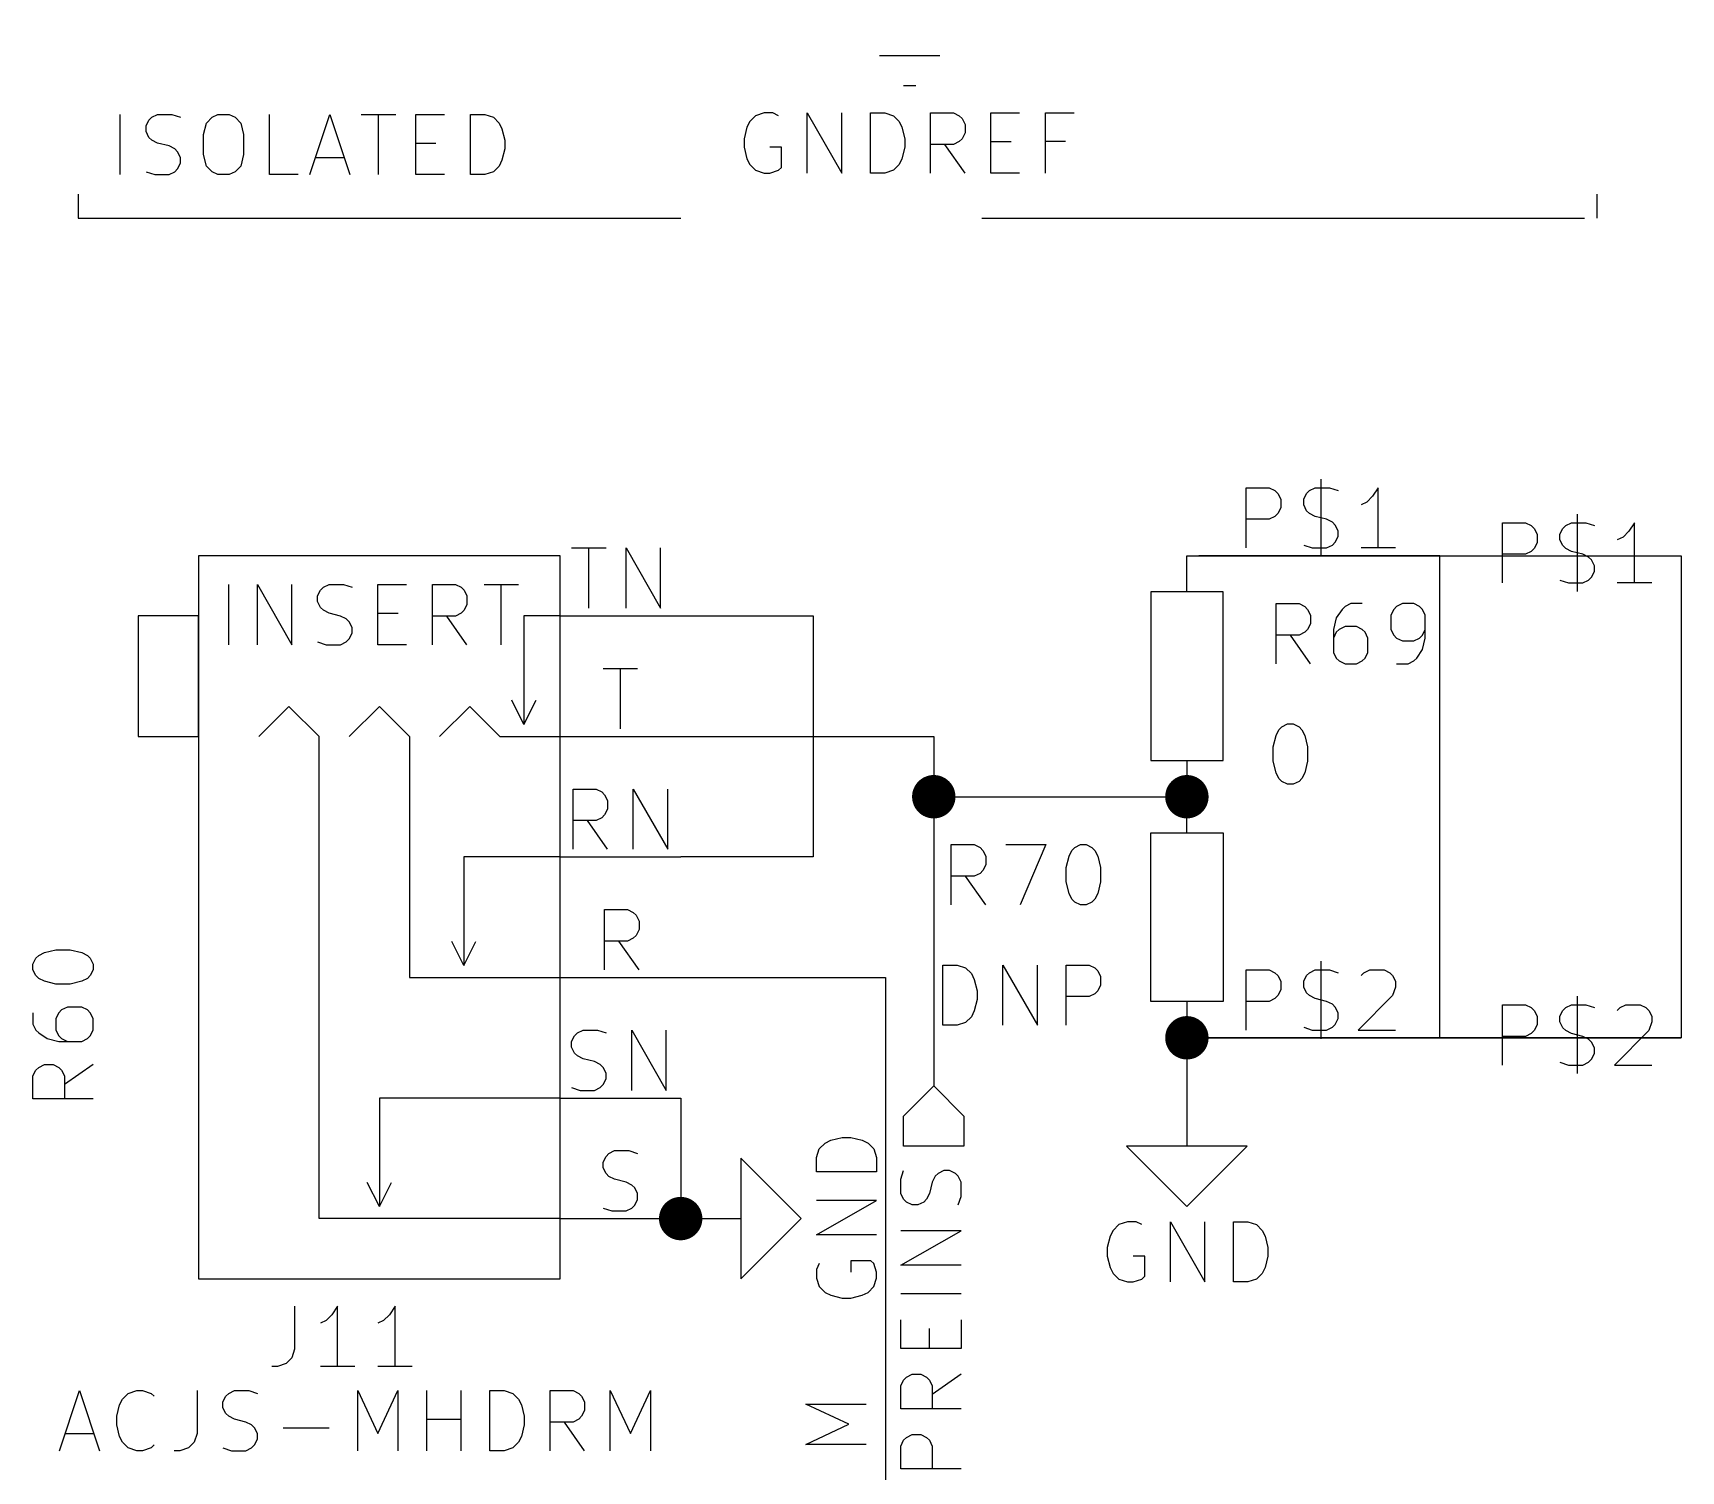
# Model space of a CAD drawing. Extents: x 0.4 to 16.1, y -11.3 to -0.4.
# Drawn here: x 13.073 to 14.44, y -9.169 to -7.976 of the extents above; entities that cross this region are included whole.
import ezdxf

# ---------------------------------------------------------------- set-up
doc = ezdxf.new("R2010")
doc.units = 0
doc.header["$MEASUREMENT"] = 0
doc.linetypes.add('DASHED', pattern=[0.75, 0.5, -0.25])
for name, color, linetype in [('BLACK', 7, 'CONTINUOUS'), ('BLUE3', 171, 'CONTINUOUS'), ('BROWN2', 54, 'CONTINUOUS'), ('CYAN2', 4, 'CONTINUOUS'), ('GREEN2', 3, 'CONTINUOUS'), ('LYELLOW', 51, 'CONTINUOUS'), ('RED2', 1, 'CONTINUOUS')]:
    doc.layers.add(name, color=color, linetype=linetype)

msp = doc.modelspace()

# ---------------------------------------------------------------- linework, layer by layer
at = {"layer": 'BLACK', "linetype": 'CONTINUOUS'}
for p, q in [((13.7496, -9.13068), (13.7139, -9.11402)), ((13.7139, -9.11402), (13.7639, -9.11402)), ((13.7139, -9.14735), (13.7496, -9.13068)), ((13.7639, -9.14735), (13.7139, -9.14735))]:
    msp.add_line(p, q, dxfattribs=at)
at = {"layer": 'BLUE3', "linetype": 'DASHED'}
for p, q in [((13.11, -7.36), (13.11, -8.13)), ((14.37, -7.36), (14.37, -8.13)), ((13.11, -8.13), (14.37, -8.13))]:
    msp.add_line(p, q, dxfattribs=at)
at = {"layer": 'BLUE3', "linetype": 'CONTINUOUS'}
for p, q in [((13.145, -8.09387), (13.145, -8.04387)), ((13.1665, -8.05339), (13.1688, -8.04863)), ((13.1665, -8.05815), (13.1665, -8.05339)), ((13.1688, -8.04863), (13.1712, -8.04625)), ((13.1712, -8.04625), (13.176, -8.04387)), ((13.176, -8.04387), (13.1879, -8.04387)), ((13.1879, -8.04387), (13.195, -8.04625)), ((13.2141, -8.06053), (13.2165, -8.05101)), ((13.2165, -8.05101), (13.2212, -8.04625)), ((13.2212, -8.04625), (13.226, -8.04387)), ((13.226, -8.04387), (13.2355, -8.04387)), ((13.2355, -8.04387), (13.2403, -8.04625)), ((13.2403, -8.04625), (13.245, -8.05101)), ((13.245, -8.05101), (13.2474, -8.06053)), ((13.2688, -8.09387), (13.2688, -8.04387)), ((13.3022, -8.09387), (13.3188, -8.04387)), ((13.3188, -8.04387), (13.3355, -8.09387)), ((13.345, -8.04387), (13.3736, -8.04387)), ((13.3593, -8.09387), (13.3593, -8.04387)), ((13.3903, -8.09387), (13.3903, -8.04387)), ((13.3903, -8.04387), (13.4141, -8.04387)), ((13.4355, -8.09387), (13.4355, -8.04387)), ((13.4355, -8.04387), (13.4474, -8.04387)), ((13.4474, -8.04387), (13.4546, -8.04625)), ((13.4546, -8.04625), (13.4593, -8.05101)), ((13.4593, -8.05101), (13.4617, -8.05577)), ((13.1688, -8.06291), (13.1665, -8.05815)), ((13.1712, -8.0653), (13.1688, -8.06291)), ((13.176, -8.06767), (13.1712, -8.0653)), ((13.2141, -8.0772), (13.2141, -8.06053)), ((13.2474, -8.06053), (13.2474, -8.0772)), ((13.4617, -8.05577), (13.4641, -8.0653)), ((13.4641, -8.0653), (13.4641, -8.07244)), ((13.1855, -8.07006), (13.176, -8.06767)), ((13.1903, -8.07244), (13.1855, -8.07006)), ((13.1926, -8.07482), (13.1903, -8.07244)), ((13.195, -8.07958), (13.1926, -8.07482)), ((13.195, -8.08434), (13.195, -8.07958)), ((13.2165, -8.08672), (13.2141, -8.0772)), ((13.2474, -8.0772), (13.245, -8.08672)), ((13.3069, -8.07958), (13.3307, -8.07958)), ((13.3903, -8.06767), (13.4069, -8.06767)), ((13.4641, -8.07244), (13.4617, -8.08196)), ((13.1665, -8.09148), (13.1736, -8.09387)), ((13.1736, -8.09387), (13.1855, -8.09387)), ((13.1855, -8.09387), (13.1903, -8.09148)), ((13.1903, -8.09148), (13.1926, -8.0891)), ((13.1926, -8.0891), (13.195, -8.08434)), ((13.2212, -8.09148), (13.2165, -8.08672)), ((13.226, -8.09387), (13.2212, -8.09148)), ((13.2355, -8.09387), (13.226, -8.09387)), ((13.2403, -8.09148), (13.2355, -8.09387)), ((13.245, -8.08672), (13.2403, -8.09148)), ((13.2926, -8.09387), (13.2688, -8.09387)), ((13.4141, -8.09387), (13.3903, -8.09387)), ((13.4474, -8.09387), (13.4355, -8.09387)), ((13.4546, -8.09148), (13.4474, -8.09387)), ((13.4593, -8.08672), (13.4546, -8.09148)), ((13.4617, -8.08196), (13.4593, -8.08672)), ((13.235, -8.48387), (13.235, -8.43387)), ((13.2588, -8.48387), (13.2588, -8.43387)), ((13.2588, -8.43387), (13.2874, -8.48387)), ((13.2874, -8.48387), (13.2874, -8.43387)), ((13.3112, -8.43863), (13.3136, -8.43625)), ((13.3136, -8.43625), (13.3184, -8.43387)), ((13.3184, -8.43387), (13.3303, -8.43387)), ((13.3303, -8.43387), (13.3374, -8.43625)), ((13.3588, -8.48387), (13.3588, -8.43387)), ((13.3588, -8.43387), (13.3826, -8.43387)), ((13.4041, -8.48387), (13.4041, -8.43387)), ((13.4041, -8.43387), (13.4231, -8.43387)), ((13.4231, -8.43387), (13.4279, -8.43625)), ((13.4279, -8.43625), (13.4303, -8.43863)), ((13.4469, -8.43387), (13.4755, -8.43387)), ((13.4612, -8.48387), (13.4612, -8.43387)), ((13.3088, -8.44339), (13.3112, -8.43863)), ((13.3088, -8.44815), (13.3088, -8.44339)), ((13.3112, -8.45291), (13.3088, -8.44815)), ((13.4303, -8.43863), (13.4326, -8.44339)), ((13.4326, -8.45053), (13.4303, -8.4553)), ((13.4326, -8.44339), (13.4326, -8.45053)), ((13.3136, -8.4553), (13.3112, -8.45291)), ((13.3184, -8.45767), (13.3136, -8.4553)), ((13.3279, -8.46006), (13.3184, -8.45767)), ((13.3326, -8.46244), (13.3279, -8.46006)), ((13.335, -8.46482), (13.3326, -8.46244)), ((13.3588, -8.45767), (13.3755, -8.45767)), ((13.4231, -8.46006), (13.4041, -8.46006)), ((13.4326, -8.48387), (13.416, -8.46006)), ((13.4279, -8.45767), (13.4231, -8.46006)), ((13.4303, -8.4553), (13.4279, -8.45767)), ((13.3374, -8.46958), (13.335, -8.46482)), ((13.335, -8.4791), (13.3374, -8.47434)), ((13.3374, -8.47434), (13.3374, -8.46958)), ((13.3088, -8.48148), (13.316, -8.48387)), ((13.316, -8.48387), (13.3279, -8.48387)), ((13.3279, -8.48387), (13.3326, -8.48148)), ((13.3326, -8.48148), (13.335, -8.4791)), ((13.3826, -8.48387), (13.3588, -8.48387))]:
    msp.add_line(p, q, dxfattribs=at)
at = {"layer": 'BROWN2', "linetype": 'CONTINUOUS'}
for p, q in [((13.795, -8.875), (13.82, -8.85)), ((13.82, -8.85), (13.845, -8.875)), ((13.795, -8.9), (13.795, -8.875)), ((13.845, -8.875), (13.845, -8.9)), ((13.845, -8.9), (13.795, -8.9)), ((13.7926, -8.92729), (13.795, -8.92015)), ((13.7926, -8.9392), (13.7926, -8.92729)), ((13.8212, -8.92491), (13.8188, -8.92967)), ((13.8236, -8.92253), (13.8212, -8.92491)), ((13.8283, -8.92015), (13.8236, -8.92253)), ((13.8331, -8.92015), (13.8283, -8.92015)), ((13.8379, -8.92253), (13.8331, -8.92015)), ((13.8402, -8.92491), (13.8379, -8.92253)), ((13.8426, -8.92967), (13.8402, -8.92491)), ((13.795, -8.94396), (13.7926, -8.9392)), ((13.8164, -8.9392), (13.814, -8.94396)), ((13.8188, -8.92967), (13.8164, -8.9392)), ((13.8402, -8.94872), (13.8426, -8.94157)), ((13.8426, -8.94157), (13.8426, -8.92967)), ((13.7974, -8.94634), (13.795, -8.94396)), ((13.8021, -8.94872), (13.7974, -8.94634)), ((13.8069, -8.94872), (13.8021, -8.94872)), ((13.8117, -8.94634), (13.8069, -8.94872)), ((13.814, -8.94396), (13.8117, -8.94634)), ((13.7926, -8.99872), (13.8426, -8.97015)), ((13.8426, -8.97015), (13.7926, -8.97015)), ((13.8426, -8.99872), (13.7926, -8.99872)), ((13.8426, -9.02253), (13.7926, -9.02253)), ((13.7926, -9.06777), (13.7926, -9.04396)), ((13.8164, -9.06777), (13.8164, -9.0511)), ((13.8426, -9.04396), (13.8426, -9.06777)), ((13.8426, -9.06777), (13.7926, -9.06777)), ((13.795, -9.09396), (13.7974, -9.09157)), ((13.7974, -9.09157), (13.8021, -9.0892)), ((13.8021, -9.0892), (13.8093, -9.0892)), ((13.8093, -9.0892), (13.814, -9.09157)), ((13.814, -9.09157), (13.8164, -9.09396)), ((13.8426, -9.0892), (13.8188, -9.10586)), ((13.7926, -9.09872), (13.795, -9.09396)), ((13.7926, -9.11777), (13.7926, -9.09872)), ((13.8164, -9.09396), (13.8188, -9.09872)), ((13.8188, -9.09872), (13.8188, -9.11777)), ((13.8426, -9.11777), (13.7926, -9.11777)), ((13.7926, -9.14872), (13.795, -9.14396)), ((13.795, -9.14396), (13.7974, -9.14157)), ((13.7974, -9.14157), (13.8021, -9.1392)), ((13.8021, -9.1392), (13.8093, -9.1392)), ((13.8093, -9.1392), (13.814, -9.14157)), ((13.814, -9.14157), (13.8164, -9.14396)), ((13.8164, -9.14396), (13.8188, -9.14872)), ((13.7926, -9.16777), (13.7926, -9.14872)), ((13.8188, -9.14872), (13.8188, -9.16777)), ((13.8426, -9.16777), (13.7926, -9.16777))]:
    msp.add_line(p, q, dxfattribs=at)
at = {"layer": 'CYAN2', "linetype": 'CONTINUOUS'}
for p, q in [((13.6674, -8.04976), (13.665, -8.05452)), ((13.6722, -8.045), (13.6674, -8.04976)), ((13.6793, -8.04261), (13.6722, -8.045)), ((13.6865, -8.04261), (13.6793, -8.04261)), ((13.6912, -8.045), (13.6865, -8.04261)), ((13.715, -8.09261), (13.715, -8.04261)), ((13.715, -8.04261), (13.7436, -8.09261)), ((13.7436, -8.09261), (13.7436, -8.04261)), ((13.7674, -8.09261), (13.7674, -8.04261)), ((13.7674, -8.04261), (13.7793, -8.04261)), ((13.7793, -8.04261), (13.7865, -8.045)), ((13.7865, -8.045), (13.7912, -8.04976)), ((13.7912, -8.04976), (13.7936, -8.05452)), ((13.8174, -8.09261), (13.8174, -8.04261)), ((13.8174, -8.04261), (13.8365, -8.04261)), ((13.8365, -8.04261), (13.8412, -8.045)), ((13.8412, -8.045), (13.8436, -8.04737)), ((13.8436, -8.04737), (13.846, -8.05214)), ((13.846, -8.05214), (13.846, -8.05928)), ((13.8674, -8.09261), (13.8674, -8.04261)), ((13.8674, -8.04261), (13.8912, -8.04261)), ((13.9126, -8.09261), (13.9126, -8.04261)), ((13.9126, -8.04261), (13.9365, -8.04261)), ((13.665, -8.05452), (13.6626, -8.06404)), ((13.6626, -8.06404), (13.6626, -8.07119)), ((13.7936, -8.05452), (13.796, -8.06404)), ((13.796, -8.06404), (13.796, -8.07119)), ((13.8412, -8.06642), (13.8365, -8.0688)), ((13.8436, -8.06404), (13.8412, -8.06642)), ((13.846, -8.05928), (13.8436, -8.06404)), ((13.8674, -8.06642), (13.8841, -8.06642)), ((13.9293, -8.06642), (13.9126, -8.06642)), ((13.6626, -8.07119), (13.665, -8.08071)), ((13.665, -8.08071), (13.6674, -8.08547)), ((13.6936, -8.07119), (13.6841, -8.07119)), ((13.6936, -8.08785), (13.6936, -8.07119)), ((13.7936, -8.08071), (13.7912, -8.08547)), ((13.796, -8.07119), (13.7936, -8.08071)), ((13.8365, -8.0688), (13.8174, -8.0688)), ((13.846, -8.09261), (13.8293, -8.0688)), ((13.6674, -8.08547), (13.6722, -8.09023)), ((13.6722, -8.09023), (13.6793, -8.09261)), ((13.6793, -8.09261), (13.6841, -8.09261)), ((13.6841, -8.09261), (13.6912, -8.09023)), ((13.6912, -8.09023), (13.6936, -8.08785)), ((13.7793, -8.09261), (13.7674, -8.09261)), ((13.7865, -8.09023), (13.7793, -8.09261)), ((13.7912, -8.08547), (13.7865, -8.09023)), ((13.8912, -8.09261), (13.8674, -8.09261)), ((14.3538, -8.37547), (14.3538, -8.43976)), ((14.2919, -8.43262), (14.2919, -8.38262)), ((14.2919, -8.38262), (14.3109, -8.38262)), ((14.3109, -8.38262), (14.3157, -8.385)), ((14.3157, -8.385), (14.3181, -8.38738)), ((14.3181, -8.38738), (14.3205, -8.39214)), ((14.3205, -8.39214), (14.3205, -8.39928)), ((14.3395, -8.39214), (14.3419, -8.38738)), ((14.3395, -8.3969), (14.3395, -8.39214)), ((14.3419, -8.38738), (14.3443, -8.385)), ((14.3443, -8.385), (14.349, -8.38262)), ((14.349, -8.38262), (14.3609, -8.38262)), ((14.3609, -8.38262), (14.3681, -8.385)), ((14.3919, -8.39452), (14.3871, -8.3969)), ((14.3967, -8.38976), (14.3919, -8.39452)), ((14.4014, -8.38262), (14.3967, -8.38976)), ((14.4014, -8.43262), (14.4014, -8.38262)), ((14.3109, -8.40881), (14.2919, -8.40881)), ((14.3157, -8.40643), (14.3109, -8.40881)), ((14.3181, -8.40405), (14.3157, -8.40643)), ((14.3205, -8.39928), (14.3181, -8.40405)), ((14.3419, -8.40167), (14.3395, -8.3969)), ((14.3443, -8.40405), (14.3419, -8.40167)), ((14.349, -8.40643), (14.3443, -8.40405)), ((14.3586, -8.40881), (14.349, -8.40643)), ((14.3633, -8.41119), (14.3586, -8.40881)), ((14.3657, -8.41357), (14.3633, -8.41119)), ((14.3681, -8.41833), (14.3657, -8.41357)), ((14.3657, -8.42785), (14.3681, -8.42309)), ((14.3681, -8.42309), (14.3681, -8.41833)), ((14.3395, -8.43024), (14.3467, -8.43262)), ((14.3467, -8.43262), (14.3586, -8.43262)), ((14.3586, -8.43262), (14.3633, -8.43024)), ((14.3633, -8.43024), (14.3657, -8.42785)), ((14.4157, -8.43262), (14.3871, -8.43262)), ((14.104, -8.49976), (14.104, -8.44976)), ((14.104, -8.44976), (14.1231, -8.44976)), ((14.1231, -8.44976), (14.1278, -8.45214)), ((14.1659, -8.44976), (14.1612, -8.45214)), ((14.1755, -8.44976), (14.1659, -8.44976)), ((14.2088, -8.44976), (14.204, -8.45214)), ((14.2183, -8.44976), (14.2088, -8.44976)), ((14.2231, -8.45214), (14.2183, -8.44976)), ((14.1278, -8.45214), (14.1302, -8.45452)), ((14.1302, -8.45452), (14.1326, -8.45928)), ((14.1326, -8.45928), (14.1326, -8.46642)), ((14.154, -8.46166), (14.1516, -8.47119)), ((14.1588, -8.45452), (14.154, -8.46166)), ((14.1612, -8.45214), (14.1588, -8.45452)), ((14.2016, -8.45452), (14.1993, -8.45928)), ((14.1993, -8.45928), (14.1993, -8.47119)), ((14.204, -8.45214), (14.2016, -8.45452)), ((14.2255, -8.45452), (14.2231, -8.45214)), ((14.2278, -8.45928), (14.2255, -8.45452)), ((14.2278, -8.47833), (14.2278, -8.45928)), ((14.1231, -8.47594), (14.104, -8.47594)), ((14.1326, -8.49976), (14.1159, -8.47594)), ((14.1278, -8.47356), (14.1231, -8.47594)), ((14.1302, -8.47119), (14.1278, -8.47356)), ((14.1326, -8.46642), (14.1302, -8.47119)), ((14.1516, -8.47119), (14.1516, -8.49023)), ((14.154, -8.47356), (14.1516, -8.47833)), ((14.1564, -8.47119), (14.154, -8.47356)), ((14.1612, -8.4688), (14.1564, -8.47119)), ((14.1707, -8.4688), (14.1612, -8.4688)), ((14.1755, -8.47119), (14.1707, -8.4688)), ((14.1778, -8.47356), (14.1755, -8.47119)), ((14.1802, -8.47833), (14.1778, -8.47356)), ((14.1993, -8.47119), (14.2016, -8.47594)), ((14.2016, -8.47594), (14.204, -8.47833)), ((14.2231, -8.47833), (14.2255, -8.47594)), ((14.2255, -8.47594), (14.2278, -8.47119)), ((14.1516, -8.49023), (14.154, -8.49499)), ((14.1778, -8.49499), (14.1802, -8.49023)), ((14.1802, -8.49023), (14.1802, -8.47833)), ((14.204, -8.47833), (14.2088, -8.48071)), ((14.2088, -8.48071), (14.2183, -8.48071)), ((14.2183, -8.48071), (14.2231, -8.47833)), ((14.2207, -8.49499), (14.2255, -8.48785)), ((14.2255, -8.48785), (14.2278, -8.47833)), ((14.154, -8.49499), (14.1564, -8.49737)), ((14.1564, -8.49737), (14.1612, -8.49976)), ((14.1612, -8.49976), (14.1707, -8.49976)), ((14.1707, -8.49976), (14.1755, -8.49737)), ((14.1755, -8.49737), (14.1778, -8.49499)), ((14.204, -8.49976), (14.2136, -8.49976)), ((14.2136, -8.49976), (14.2183, -8.49737)), ((14.2183, -8.49737), (14.2207, -8.49499)), ((14.1016, -8.56868), (14.104, -8.55916)), ((14.104, -8.55916), (14.1064, -8.55439)), ((14.1064, -8.55439), (14.1088, -8.55202)), ((14.1088, -8.55202), (14.1136, -8.54963)), ((14.1136, -8.54963), (14.1183, -8.54963)), ((14.1183, -8.54963), (14.1231, -8.55202)), ((14.1231, -8.55202), (14.1255, -8.55439)), ((14.1255, -8.55439), (14.1278, -8.55916)), ((14.1278, -8.55916), (14.1302, -8.56868)), ((14.1016, -8.58059), (14.1016, -8.56868)), ((14.1302, -8.56868), (14.1302, -8.58059)), ((14.104, -8.59011), (14.1016, -8.58059)), ((14.1302, -8.58059), (14.1278, -8.59011)), ((14.1064, -8.59487), (14.104, -8.59011)), ((14.1088, -8.59725), (14.1064, -8.59487)), ((14.1136, -8.59963), (14.1088, -8.59725)), ((14.1183, -8.59963), (14.1136, -8.59963)), ((14.1231, -8.59725), (14.1183, -8.59963)), ((14.1255, -8.59487), (14.1231, -8.59725)), ((14.1278, -8.59011), (14.1255, -8.59487)), ((13.8345, -8.69976), (13.8345, -8.64976)), ((13.8345, -8.64976), (13.8536, -8.64976)), ((13.8536, -8.64976), (13.8584, -8.65214)), ((13.8584, -8.65214), (13.8607, -8.65452)), ((13.8607, -8.65452), (13.8631, -8.65928)), ((13.8798, -8.64976), (13.9131, -8.64976)), ((13.9131, -8.64976), (13.8917, -8.69976)), ((13.9322, -8.65928), (13.9345, -8.65452)), ((13.9345, -8.65452), (13.9369, -8.65214)), ((13.9369, -8.65214), (13.9417, -8.64976)), ((13.9417, -8.64976), (13.9464, -8.64976)), ((13.9464, -8.64976), (13.9512, -8.65214)), ((13.9512, -8.65214), (13.9536, -8.65452)), ((13.9536, -8.65452), (13.956, -8.65928)), ((13.8631, -8.66642), (13.8607, -8.67119)), ((13.8631, -8.65928), (13.8631, -8.66642)), ((13.9298, -8.6688), (13.9322, -8.65928)), ((13.9298, -8.68071), (13.9298, -8.6688)), ((13.956, -8.65928), (13.9584, -8.6688)), ((13.9584, -8.6688), (13.9584, -8.68071)), ((13.8536, -8.67594), (13.8345, -8.67594)), ((13.8631, -8.69976), (13.8464, -8.67594)), ((13.8584, -8.67356), (13.8536, -8.67594)), ((13.8607, -8.67119), (13.8584, -8.67356)), ((13.9322, -8.69023), (13.9298, -8.68071)), ((13.9584, -8.68071), (13.956, -8.69023)), ((13.9345, -8.69499), (13.9322, -8.69023)), ((13.9369, -8.69737), (13.9345, -8.69499)), ((13.9536, -8.69499), (13.9512, -8.69737)), ((13.956, -8.69023), (13.9536, -8.69499)), ((13.9417, -8.69976), (13.9369, -8.69737)), ((13.9464, -8.69976), (13.9417, -8.69976)), ((13.9512, -8.69737), (13.9464, -8.69976)), ((13.0821, -8.73928), (13.0917, -8.7369)), ((13.0917, -8.7369), (13.1036, -8.7369)), ((13.1036, -8.7369), (13.1131, -8.73928)), ((13.0726, -8.74881), (13.075, -8.74405)), ((13.0726, -8.75357), (13.0726, -8.74881)), ((13.075, -8.74405), (13.0774, -8.74167)), ((13.0774, -8.74167), (13.0821, -8.73928)), ((13.1131, -8.73928), (13.1179, -8.74167)), ((13.1179, -8.74167), (13.1202, -8.74405)), ((13.1202, -8.74405), (13.1226, -8.74881)), ((13.1226, -8.74881), (13.1226, -8.75357)), ((13.8274, -8.79963), (13.8274, -8.74963)), ((13.8274, -8.74963), (13.8393, -8.74963)), ((13.8393, -8.74963), (13.8464, -8.75202)), ((13.8774, -8.79963), (13.8774, -8.74963)), ((13.8774, -8.74963), (13.906, -8.79963)), ((13.906, -8.79963), (13.906, -8.74963)), ((13.9298, -8.79963), (13.9298, -8.74963)), ((13.9298, -8.74963), (13.9488, -8.74963)), ((13.9488, -8.74963), (13.9536, -8.75202)), ((13.075, -8.75833), (13.0726, -8.75357)), ((13.0774, -8.76071), (13.075, -8.75833)), ((13.0821, -8.76309), (13.0774, -8.76071)), ((13.0917, -8.76547), (13.0821, -8.76309)), ((13.1131, -8.76309), (13.1036, -8.76547)), ((13.1179, -8.76071), (13.1131, -8.76309)), ((13.1202, -8.75833), (13.1179, -8.76071)), ((13.1226, -8.75357), (13.1202, -8.75833)), ((13.8464, -8.75202), (13.8512, -8.75678)), ((13.8512, -8.75678), (13.8536, -8.76154)), ((13.8536, -8.76154), (13.856, -8.77106)), ((13.9536, -8.75202), (13.956, -8.75439)), ((13.956, -8.75439), (13.9584, -8.75916)), ((13.9584, -8.75916), (13.9584, -8.7663)), ((13.1036, -8.76547), (13.0917, -8.76547)), ((13.856, -8.7782), (13.8536, -8.78773)), ((13.856, -8.77106), (13.856, -8.7782)), ((13.9488, -8.77582), (13.9298, -8.77582)), ((13.9536, -8.77344), (13.9488, -8.77582)), ((13.956, -8.77106), (13.9536, -8.77344)), ((13.9584, -8.7663), (13.956, -8.77106)), ((14.3538, -8.77547), (14.3538, -8.83976)), ((13.0726, -8.78928), (13.0726, -8.79881)), ((13.094, -8.78928), (13.0917, -8.79405)), ((13.0964, -8.7869), (13.094, -8.78928)), ((13.1012, -8.78452), (13.0964, -8.7869)), ((13.1131, -8.78452), (13.1012, -8.78452)), ((13.1179, -8.7869), (13.1131, -8.78452)), ((13.1202, -8.78928), (13.1179, -8.7869)), ((13.1226, -8.79405), (13.1202, -8.78928)), ((13.8536, -8.78773), (13.8512, -8.79249)), ((14.2919, -8.83262), (14.2919, -8.78262)), ((14.2919, -8.78262), (14.3109, -8.78262)), ((14.3109, -8.78262), (14.3157, -8.785)), ((14.3157, -8.785), (14.3181, -8.78738)), ((14.3181, -8.78738), (14.3205, -8.79214)), ((14.3205, -8.79214), (14.3205, -8.79928)), ((14.3395, -8.79214), (14.3419, -8.78738)), ((14.3395, -8.7969), (14.3395, -8.79214)), ((14.3419, -8.78738), (14.3443, -8.785)), ((14.3443, -8.785), (14.349, -8.78262)), ((14.349, -8.78262), (14.3609, -8.78262)), ((14.3609, -8.78262), (14.3681, -8.785)), ((14.3871, -8.78738), (14.3895, -8.785)), ((14.3895, -8.785), (14.3943, -8.78262)), ((14.3943, -8.78262), (14.4062, -8.78262)), ((14.4062, -8.78262), (14.4109, -8.785)), ((14.4109, -8.785), (14.4133, -8.78738)), ((14.4133, -8.78738), (14.4157, -8.79214)), ((14.4157, -8.79214), (14.4157, -8.7969)), ((13.0726, -8.79881), (13.075, -8.80357)), ((13.075, -8.80357), (13.0774, -8.80595)), ((13.0774, -8.80595), (13.0845, -8.81071)), ((13.0917, -8.79405), (13.0917, -8.80357)), ((13.0917, -8.80357), (13.094, -8.80833)), ((13.1202, -8.80833), (13.1226, -8.80357)), ((13.1226, -8.80357), (13.1226, -8.79405)), ((13.8393, -8.79963), (13.8274, -8.79963)), ((13.8464, -8.79725), (13.8393, -8.79963)), ((13.8512, -8.79249), (13.8464, -8.79725)), ((14.3181, -8.80405), (14.3157, -8.80643)), ((14.3205, -8.79928), (14.3181, -8.80405)), ((14.3419, -8.80167), (14.3395, -8.7969)), ((14.3443, -8.80405), (14.3419, -8.80167)), ((14.349, -8.80643), (14.3443, -8.80405)), ((14.4133, -8.80405), (14.3848, -8.83262)), ((14.4157, -8.7969), (14.4133, -8.80405)), ((13.0845, -8.81071), (13.094, -8.81309)), ((13.094, -8.80833), (13.0964, -8.81071)), ((13.094, -8.81309), (13.1131, -8.81309)), ((13.0964, -8.81071), (13.1012, -8.81309)), ((13.1131, -8.81309), (13.1179, -8.81071)), ((13.1179, -8.81071), (13.1202, -8.80833)), ((14.3109, -8.80881), (14.2919, -8.80881)), ((14.3157, -8.80643), (14.3109, -8.80881)), ((14.3586, -8.80881), (14.349, -8.80643)), ((14.3633, -8.81119), (14.3586, -8.80881)), ((14.3657, -8.81357), (14.3633, -8.81119)), ((14.3681, -8.81833), (14.3657, -8.81357)), ((14.3681, -8.82309), (14.3681, -8.81833)), ((13.0774, -8.83452), (13.0821, -8.83214)), ((13.0821, -8.83214), (13.0893, -8.83214)), ((13.0893, -8.83214), (13.094, -8.83452)), ((13.1226, -8.83214), (13.0988, -8.84881)), ((14.3395, -8.83024), (14.3467, -8.83262)), ((14.3467, -8.83262), (14.3586, -8.83262)), ((14.3586, -8.83262), (14.3633, -8.83024)), ((14.3633, -8.83024), (14.3657, -8.82785)), ((14.3657, -8.82785), (14.3681, -8.82309)), ((14.3848, -8.83262), (14.4157, -8.83262)), ((13.0726, -8.84167), (13.075, -8.8369)), ((13.0726, -8.86071), (13.0726, -8.84167)), ((13.075, -8.8369), (13.0774, -8.83452)), ((13.094, -8.83452), (13.0964, -8.8369)), ((13.0964, -8.8369), (13.0988, -8.84167)), ((13.0988, -8.84167), (13.0988, -8.86071)), ((13.1226, -8.86071), (13.0726, -8.86071)), ((13.725, -8.90217), (13.7298, -8.89741)), ((13.7298, -8.89741), (13.7345, -8.89503)), ((13.7345, -8.89503), (13.744, -8.89265)), ((13.744, -8.89265), (13.7512, -8.89265)), ((13.7512, -8.89265), (13.7607, -8.89503)), ((13.7607, -8.89503), (13.7655, -8.89741)), ((13.7655, -8.89741), (13.7702, -8.90217)), ((13.7226, -8.90931), (13.725, -8.90217)), ((13.7226, -8.92122), (13.7226, -8.90931)), ((13.7702, -8.90217), (13.7726, -8.90931)), ((13.7726, -8.90931), (13.7726, -8.92122)), ((13.7726, -8.92122), (13.7226, -8.92122)), ((13.7226, -8.9736), (13.7726, -8.94503)), ((13.7726, -8.94503), (13.7226, -8.94503)), ((13.9688, -8.96976), (13.9664, -8.97452)), ((13.9735, -8.965), (13.9688, -8.96976)), ((13.9807, -8.96261), (13.9735, -8.965)), ((13.9878, -8.96261), (13.9807, -8.96261)), ((13.9926, -8.965), (13.9878, -8.96261)), ((14.0164, -9.01261), (14.0164, -8.96261)), ((14.0164, -8.96261), (14.045, -9.01261)), ((14.045, -9.01261), (14.045, -8.96261)), ((14.0688, -9.01261), (14.0688, -8.96261)), ((14.0688, -8.96261), (14.0807, -8.96261)), ((14.0807, -8.96261), (14.0878, -8.965)), ((14.0878, -8.965), (14.0926, -8.96976)), ((14.0926, -8.96976), (14.095, -8.97452)), ((13.7726, -8.9736), (13.7226, -8.9736)), ((13.9664, -8.97452), (13.964, -8.98404)), ((14.095, -8.97452), (14.0973, -8.98404)), ((13.725, -8.99741), (13.7226, -9.00217)), ((13.7679, -8.99503), (13.7512, -8.99503)), ((13.7512, -8.99503), (13.7512, -9.00455)), ((13.7702, -8.99741), (13.7679, -8.99503)), ((13.7726, -9.00455), (13.7702, -8.99741)), ((13.964, -8.98404), (13.964, -8.99119)), ((13.964, -8.99119), (13.9664, -9.00071)), ((13.995, -8.99119), (13.9854, -8.99119)), ((13.995, -9.00785), (13.995, -8.99119)), ((14.0973, -8.99119), (14.095, -9.00071)), ((14.0973, -8.98404), (14.0973, -8.99119)), ((13.7226, -9.00217), (13.7226, -9.00931)), ((13.7226, -9.00931), (13.725, -9.01646)), ((13.7702, -9.01646), (13.7726, -9.00931)), ((13.7726, -9.00931), (13.7726, -9.00455)), ((13.9664, -9.00071), (13.9688, -9.00547)), ((13.9688, -9.00547), (13.9735, -9.01023)), ((13.9735, -9.01023), (13.9807, -9.01261)), ((13.9854, -9.01261), (13.9926, -9.01023)), ((13.9926, -9.01023), (13.995, -9.00785)), ((14.0878, -9.01023), (14.0807, -9.01261)), ((14.0926, -9.00547), (14.0878, -9.01023)), ((14.095, -9.00071), (14.0926, -9.00547)), ((13.725, -9.01646), (13.7298, -9.02122)), ((13.7298, -9.02122), (13.7345, -9.0236)), ((13.7345, -9.0236), (13.744, -9.02598)), ((13.7512, -9.02598), (13.7607, -9.0236)), ((13.7607, -9.0236), (13.7655, -9.02122)), ((13.7655, -9.02122), (13.7702, -9.01646)), ((13.9807, -9.01261), (13.9854, -9.01261)), ((14.0807, -9.01261), (14.0688, -9.01261)), ((13.2897, -9.03262), (13.2897, -9.06833)), ((13.3254, -9.03262), (13.3207, -9.03976)), ((13.3254, -9.08262), (13.3254, -9.03262)), ((13.3731, -9.03262), (13.3683, -9.03976)), ((13.3731, -9.08262), (13.3731, -9.03262)), ((13.744, -9.02598), (13.7512, -9.02598)), ((13.3159, -9.04452), (13.3112, -9.0469)), ((13.3207, -9.03976), (13.3159, -9.04452)), ((13.3635, -9.04452), (13.3588, -9.0469)), ((13.3683, -9.03976), (13.3635, -9.04452)), ((13.2873, -9.07547), (13.2826, -9.08024)), ((13.2897, -9.06833), (13.2873, -9.07547)), ((13.2754, -9.08262), (13.2707, -9.08262)), ((13.2826, -9.08024), (13.2754, -9.08262)), ((13.3397, -9.08262), (13.3112, -9.08262)), ((13.3873, -9.08262), (13.3588, -9.08262)), ((13.0945, -9.15262), (13.1112, -9.10262)), ((13.1112, -9.10262), (13.1278, -9.15262)), ((13.1469, -9.10976), (13.1516, -9.105)), ((13.1516, -9.105), (13.1588, -9.10262)), ((13.1588, -9.10262), (13.1635, -9.10262)), ((13.1635, -9.10262), (13.1707, -9.105)), ((13.1707, -9.105), (13.1731, -9.10738)), ((13.2088, -9.10262), (13.2088, -9.13833)), ((13.2326, -9.10738), (13.235, -9.105)), ((13.235, -9.105), (13.2397, -9.10262)), ((13.2397, -9.10262), (13.2516, -9.10262)), ((13.2516, -9.10262), (13.2588, -9.105)), ((13.3421, -9.15262), (13.3421, -9.10262)), ((13.3421, -9.10262), (13.3588, -9.13833)), ((13.3588, -9.13833), (13.3754, -9.10262)), ((13.3754, -9.10262), (13.3754, -9.15262)), ((13.3993, -9.15262), (13.3993, -9.10262)), ((13.4278, -9.15262), (13.4278, -9.10262)), ((13.4516, -9.15262), (13.4516, -9.10262)), ((13.4516, -9.10262), (13.4635, -9.10262)), ((13.4635, -9.10262), (13.4707, -9.105)), ((13.4707, -9.105), (13.4754, -9.10976)), ((13.5016, -9.15262), (13.5016, -9.10262)), ((13.5016, -9.10262), (13.5207, -9.10262)), ((13.5207, -9.10262), (13.5254, -9.105)), ((13.5254, -9.105), (13.5278, -9.10738)), ((13.5516, -9.15262), (13.5516, -9.10262)), ((13.5516, -9.10262), (13.5683, -9.13833)), ((13.5683, -9.13833), (13.585, -9.10262)), ((13.585, -9.10262), (13.585, -9.15262)), ((13.1421, -9.12405), (13.1445, -9.11452)), ((13.1445, -9.11452), (13.1469, -9.10976)), ((13.2302, -9.11214), (13.2326, -9.10738)), ((13.2302, -9.1169), (13.2302, -9.11214)), ((13.2326, -9.12167), (13.2302, -9.1169)), ((13.4754, -9.10976), (13.4778, -9.11452)), ((13.4778, -9.11452), (13.4802, -9.12405)), ((13.5278, -9.10738), (13.5302, -9.11214)), ((13.5302, -9.11928), (13.5278, -9.12405)), ((13.5302, -9.11214), (13.5302, -9.11928)), ((13.1421, -9.13119), (13.1421, -9.12405)), ((13.1445, -9.14071), (13.1421, -9.13119)), ((13.235, -9.12405), (13.2326, -9.12167)), ((13.2397, -9.12643), (13.235, -9.12405)), ((13.2493, -9.12881), (13.2397, -9.12643)), ((13.254, -9.13119), (13.2493, -9.12881)), ((13.2564, -9.13357), (13.254, -9.13119)), ((13.2588, -9.13833), (13.2564, -9.13357)), ((13.2802, -9.13357), (13.3183, -9.13357)), ((13.3993, -9.12643), (13.4278, -9.12643)), ((13.4802, -9.13119), (13.4778, -9.14071)), ((13.4802, -9.12405), (13.4802, -9.13119)), ((13.5207, -9.12881), (13.5016, -9.12881)), ((13.5302, -9.15262), (13.5135, -9.12881)), ((13.5254, -9.12643), (13.5207, -9.12881)), ((13.5278, -9.12405), (13.5254, -9.12643)), ((13.0993, -9.13833), (13.1231, -9.13833)), ((13.1469, -9.14547), (13.1445, -9.14071)), ((13.1516, -9.15024), (13.1469, -9.14547)), ((13.1731, -9.14785), (13.1707, -9.15024)), ((13.2064, -9.14547), (13.2016, -9.15024)), ((13.2088, -9.13833), (13.2064, -9.14547)), ((13.254, -9.15024), (13.2564, -9.14785)), ((13.2564, -9.14785), (13.2588, -9.14309)), ((13.2588, -9.14309), (13.2588, -9.13833)), ((13.4754, -9.14547), (13.4707, -9.15024)), ((13.4778, -9.14071), (13.4754, -9.14547)), ((13.1588, -9.15262), (13.1516, -9.15024)), ((13.1635, -9.15262), (13.1588, -9.15262)), ((13.1707, -9.15024), (13.1635, -9.15262)), ((13.1945, -9.15262), (13.1897, -9.15262)), ((13.2016, -9.15024), (13.1945, -9.15262)), ((13.2302, -9.15024), (13.2374, -9.15262)), ((13.2374, -9.15262), (13.2493, -9.15262)), ((13.2493, -9.15262), (13.254, -9.15024)), ((13.4635, -9.15262), (13.4516, -9.15262)), ((13.4707, -9.15024), (13.4635, -9.15262))]:
    msp.add_line(p, q, dxfattribs=at)
at = {"layer": 'GREEN2', "linetype": 'CONTINUOUS'}
for p, q in [((14.03, -8.41), (14.04, -8.41)), ((13.61, -8.46), (13.72, -8.46)), ((13.72, -8.46), (13.72, -8.66)), ((13.61, -8.56), (13.82, -8.56)), ((13.82, -8.56), (13.82, -8.61)), ((13.82, -8.61), (13.82, -8.85)), ((13.82, -8.61), (14.03, -8.61)), ((13.72, -8.66), (13.61, -8.66)), ((13.61, -8.76), (13.78, -8.76)), ((13.78, -8.76), (13.78, -9.56)), ((14.03, -8.81), (14.03, -8.85)), ((14.04, -8.81), (14.03, -8.81)), ((13.61, -8.86), (13.61, -8.96))]:
    msp.add_line(p, q, dxfattribs=at)
at = {"layer": 'GREEN2', "const_width": 0.018}
for points in [[(13.811, -8.61, 1), (13.829, -8.61, 1)], [(14.021, -8.61, 1), (14.039, -8.61, 1)], [(14.021, -8.81, 1), (14.039, -8.81, 1)], [(13.601, -8.96, 1), (13.619, -8.96, 1)]]:
    msp.add_lwpolyline(points, format="xyb", close=True, dxfattribs=at)
at = {"layer": 'LYELLOW', "linetype": 'CONTINUOUS'}
for p, q in [((13.51, -8.41), (13.21, -8.41)), ((13.21, -8.41), (13.21, -9.01)), ((13.51, -9.01), (13.51, -8.41)), ((13.21, -9.01), (13.51, -9.01))]:
    msp.add_line(p, q, dxfattribs=at)
at = {"layer": 'RED2', "linetype": 'CONTINUOUS'}
for p, q in [((13.775, -7.995), (13.825, -7.995)), ((13.795, -8.02), (13.805, -8.02)), ((14.0793, -8.40362), (14.0793, -8.35362)), ((14.0793, -8.35362), (14.0983, -8.35362)), ((14.0983, -8.35362), (14.1031, -8.356)), ((14.1317, -8.356), (14.1364, -8.35362)), ((14.1364, -8.35362), (14.1483, -8.35362)), ((14.1412, -8.34647), (14.1412, -8.41076)), ((14.1483, -8.35362), (14.1555, -8.356)), ((14.1888, -8.35362), (14.184, -8.36076)), ((14.1888, -8.40362), (14.1888, -8.35362)), ((14.1031, -8.356), (14.1055, -8.35838)), ((14.1055, -8.35838), (14.1079, -8.36314)), ((14.1079, -8.36314), (14.1079, -8.37028)), ((14.1269, -8.36314), (14.1293, -8.35838)), ((14.1269, -8.3679), (14.1269, -8.36314)), ((14.1293, -8.37267), (14.1269, -8.3679)), ((14.1293, -8.35838), (14.1317, -8.356)), ((14.1793, -8.36552), (14.1745, -8.3679)), ((14.184, -8.36076), (14.1793, -8.36552)), ((14.0983, -8.37981), (14.0793, -8.37981)), ((14.1031, -8.37743), (14.0983, -8.37981)), ((14.1055, -8.37505), (14.1031, -8.37743)), ((14.1079, -8.37028), (14.1055, -8.37505)), ((14.1317, -8.37505), (14.1293, -8.37267)), ((14.1364, -8.37743), (14.1317, -8.37505)), ((14.1459, -8.37981), (14.1364, -8.37743)), ((14.1507, -8.38219), (14.1459, -8.37981)), ((14.1531, -8.38457), (14.1507, -8.38219)), ((14.1555, -8.38933), (14.1531, -8.38457)), ((14.1531, -8.39885), (14.1555, -8.39409)), ((14.1555, -8.39409), (14.1555, -8.38933)), ((13.5195, -8.40362), (13.5481, -8.40362)), ((13.5338, -8.45362), (13.5338, -8.40362)), ((13.5648, -8.45362), (13.5648, -8.40362)), ((13.5648, -8.40362), (13.5933, -8.45362)), ((13.5933, -8.45362), (13.5933, -8.40362)), ((14.1269, -8.40124), (14.134, -8.40362)), ((14.134, -8.40362), (14.1459, -8.40362)), ((14.1459, -8.40362), (14.1507, -8.40124)), ((14.1507, -8.40124), (14.1531, -8.39885)), ((14.2031, -8.40362), (14.1745, -8.40362)), ((13.51, -8.41), (13.21, -8.41)), ((13.21, -8.41), (13.21, -9.01)), ((13.51, -8.41), (13.21, -8.41)), ((13.21, -8.41), (13.21, -9.01)), ((13.51, -9.01), (13.51, -8.41)), ((13.51, -9.01), (13.51, -8.41)), ((14.03, -8.44), (14.03, -8.41)), ((14.04, -8.41), (14.44, -8.41)), ((14.24, -8.41), (14.04, -8.41)), ((14.24, -8.81), (14.24, -8.41)), ((14.24, -8.41), (14.44, -8.41)), ((14.44, -8.41), (14.44, -8.81)), ((14.06, -8.44), (14, -8.44)), ((14, -8.44), (14, -8.58)), ((14.06, -8.58), (14.06, -8.44)), ((13.21, -8.46), (13.16, -8.46)), ((13.16, -8.46), (13.16, -8.56)), ((13.21, -8.56), (13.21, -8.46)), ((13.51, -8.46), (13.48, -8.46)), ((13.48, -8.46), (13.48, -8.55)), ((13.51, -8.46), (13.61, -8.46)), ((13.5457, -8.50362), (13.5743, -8.50362)), ((13.56, -8.55362), (13.56, -8.50362)), ((13.48, -8.55), (13.47, -8.53)), ((13.48, -8.55), (13.49, -8.53)), ((13.285, -8.535), (13.26, -8.56)), ((13.31, -8.56), (13.285, -8.535)), ((13.335, -8.56), (13.36, -8.535)), ((13.36, -8.535), (13.385, -8.56)), ((13.41, -8.56), (13.435, -8.535)), ((13.435, -8.535), (13.46, -8.56)), ((13.16, -8.56), (13.21, -8.56)), ((13.31, -8.96), (13.31, -8.56)), ((13.385, -8.56), (13.385, -8.76)), ((13.46, -8.56), (13.51, -8.56)), ((13.51, -8.56), (13.61, -8.56)), ((14, -8.58), (14.06, -8.58)), ((14.03, -8.58), (14.03, -8.61)), ((13.5207, -8.65362), (13.5207, -8.60362)), ((13.5207, -8.60362), (13.5398, -8.60362)), ((13.5398, -8.60362), (13.5445, -8.606)), ((13.5445, -8.606), (13.5469, -8.60838)), ((13.5469, -8.60838), (13.5493, -8.61314)), ((13.5493, -8.61314), (13.5493, -8.62028)), ((13.5707, -8.65362), (13.5707, -8.60362)), ((13.5707, -8.60362), (13.5993, -8.65362)), ((13.5993, -8.65362), (13.5993, -8.60362)), ((14.03, -8.64), (14.03, -8.61)), ((13.5445, -8.62743), (13.5398, -8.62981)), ((13.5469, -8.62505), (13.5445, -8.62743)), ((13.5493, -8.62028), (13.5469, -8.62505)), ((13.5398, -8.62981), (13.5207, -8.62981)), ((13.5493, -8.65362), (13.5326, -8.62981)), ((14, -8.78), (14, -8.64)), ((14, -8.64), (14.06, -8.64)), ((14.06, -8.64), (14.06, -8.78)), ((13.51, -8.66), (13.43, -8.66)), ((13.43, -8.66), (13.43, -8.75)), ((13.51, -8.66), (13.61, -8.66)), ((13.5469, -8.75362), (13.5469, -8.70362)), ((13.5469, -8.70362), (13.5659, -8.70362)), ((13.5659, -8.70362), (13.5707, -8.706)), ((13.5707, -8.706), (13.5731, -8.70838)), ((13.5731, -8.70838), (13.5755, -8.71314)), ((13.5755, -8.72028), (13.5731, -8.72505)), ((13.5755, -8.71314), (13.5755, -8.72028)), ((13.43, -8.75), (13.42, -8.73)), ((13.43, -8.75), (13.44, -8.73)), ((13.5659, -8.72981), (13.5469, -8.72981)), ((13.5755, -8.75362), (13.5588, -8.72981)), ((13.5707, -8.72743), (13.5659, -8.72981)), ((13.5731, -8.72505), (13.5707, -8.72743)), ((14.1412, -8.74647), (14.1412, -8.81076)), ((13.385, -8.76), (13.51, -8.76)), ((13.51, -8.76), (13.61, -8.76)), ((14.0793, -8.80362), (14.0793, -8.75362)), ((14.0793, -8.75362), (14.0983, -8.75362)), ((14.0983, -8.75362), (14.1031, -8.756)), ((14.1031, -8.756), (14.1055, -8.75838)), ((14.1055, -8.75838), (14.1079, -8.76314)), ((14.1079, -8.76314), (14.1079, -8.77028)), ((14.1269, -8.76314), (14.1293, -8.75838)), ((14.1269, -8.7679), (14.1269, -8.76314)), ((14.1293, -8.75838), (14.1317, -8.756)), ((14.1317, -8.756), (14.1364, -8.75362)), ((14.1364, -8.75362), (14.1483, -8.75362)), ((14.1483, -8.75362), (14.1555, -8.756)), ((14.1745, -8.75838), (14.1769, -8.756)), ((14.1769, -8.756), (14.1817, -8.75362)), ((14.1817, -8.75362), (14.1936, -8.75362)), ((14.1936, -8.75362), (14.1983, -8.756)), ((14.1983, -8.756), (14.2007, -8.75838)), ((14.2007, -8.75838), (14.2031, -8.76314)), ((14.2031, -8.76314), (14.2031, -8.7679)), ((14.1031, -8.77743), (14.0983, -8.77981)), ((14.1055, -8.77505), (14.1031, -8.77743)), ((14.1079, -8.77028), (14.1055, -8.77505)), ((14.1293, -8.77267), (14.1269, -8.7679)), ((14.1317, -8.77505), (14.1293, -8.77267)), ((14.1364, -8.77743), (14.1317, -8.77505)), ((14.1459, -8.77981), (14.1364, -8.77743)), ((14.2007, -8.77505), (14.1721, -8.80362)), ((14.2031, -8.7679), (14.2007, -8.77505)), ((14.06, -8.78), (14, -8.78)), ((14.03, -8.78), (14.03, -8.81)), ((14.0983, -8.77981), (14.0793, -8.77981)), ((14.1507, -8.78219), (14.1459, -8.77981)), ((14.1531, -8.78457), (14.1507, -8.78219)), ((14.1555, -8.78933), (14.1531, -8.78457)), ((14.1555, -8.79409), (14.1555, -8.78933)), ((13.5219, -8.80838), (13.5243, -8.806)), ((13.5243, -8.806), (13.529, -8.80362)), ((13.529, -8.80362), (13.5409, -8.80362)), ((13.5409, -8.80362), (13.5481, -8.806)), ((13.5695, -8.85362), (13.5695, -8.80362)), ((13.5695, -8.80362), (13.5981, -8.85362)), ((13.5981, -8.85362), (13.5981, -8.80362)), ((14.1269, -8.80124), (14.134, -8.80362)), ((14.134, -8.80362), (14.1459, -8.80362)), ((14.1459, -8.80362), (14.1507, -8.80124)), ((14.1507, -8.80124), (14.1531, -8.79885)), ((14.1531, -8.79885), (14.1555, -8.79409)), ((14.1721, -8.80362), (14.2031, -8.80362)), ((13.5195, -8.81314), (13.5219, -8.80838)), ((13.5195, -8.8179), (13.5195, -8.81314)), ((13.5219, -8.82267), (13.5195, -8.8179)), ((14.04, -8.81), (14.44, -8.81)), ((14.24, -8.81), (14.04, -8.81)), ((14.44, -8.81), (14.24, -8.81)), ((13.5243, -8.82505), (13.5219, -8.82267)), ((13.529, -8.82743), (13.5243, -8.82505)), ((13.5386, -8.82981), (13.529, -8.82743)), ((13.5433, -8.83219), (13.5386, -8.82981)), ((13.5457, -8.83457), (13.5433, -8.83219)), ((13.5481, -8.83933), (13.5457, -8.83457)), ((13.5457, -8.84885), (13.5481, -8.84409)), ((13.5481, -8.84409), (13.5481, -8.83933)), ((13.51, -8.86), (13.36, -8.86)), ((13.36, -8.86), (13.36, -8.95)), ((13.51, -8.86), (13.61, -8.86)), ((13.5195, -8.85124), (13.5267, -8.85362)), ((13.5267, -8.85362), (13.5386, -8.85362)), ((13.5386, -8.85362), (13.5433, -8.85124)), ((13.5433, -8.85124), (13.5457, -8.84885)), ((14.03, -8.85), (14.03, -8.9)), ((14.03, -8.9), (13.98, -8.9)), ((13.98, -8.9), (14.03, -8.95)), ((14.03, -8.95), (14.08, -8.9)), ((14.08, -8.9), (14.03, -8.9)), ((13.5457, -8.91314), (13.5481, -8.90838)), ((13.5457, -8.9179), (13.5457, -8.91314)), ((13.5481, -8.90838), (13.5505, -8.906)), ((13.5505, -8.906), (13.5552, -8.90362)), ((13.5552, -8.90362), (13.5671, -8.90362)), ((13.5671, -8.90362), (13.5743, -8.906)), ((13.71, -8.96), (13.66, -8.91)), ((13.66, -8.91), (13.66, -8.96)), ((13.5481, -8.92267), (13.5457, -8.9179)), ((13.5505, -8.92505), (13.5481, -8.92267)), ((13.5552, -8.92743), (13.5505, -8.92505)), ((13.5648, -8.92981), (13.5552, -8.92743)), ((13.36, -8.95), (13.35, -8.93)), ((13.36, -8.95), (13.37, -8.93)), ((13.5695, -8.93219), (13.5648, -8.92981)), ((13.5719, -8.93457), (13.5695, -8.93219)), ((13.5743, -8.93933), (13.5719, -8.93457)), ((13.5743, -8.94409), (13.5743, -8.93933)), ((13.5457, -8.95124), (13.5529, -8.95362)), ((13.5529, -8.95362), (13.5648, -8.95362)), ((13.5648, -8.95362), (13.5695, -8.95124)), ((13.5695, -8.95124), (13.5719, -8.94885)), ((13.5719, -8.94885), (13.5743, -8.94409)), ((13.51, -8.96), (13.31, -8.96)), ((13.51, -8.96), (13.61, -8.96)), ((13.61, -8.96), (13.66, -8.96)), ((13.66, -8.96), (13.66, -9.01)), ((13.66, -9.01), (13.71, -8.96)), ((13.21, -9.01), (13.51, -9.01)), ((13.21, -9.01), (13.51, -9.01))]:
    msp.add_line(p, q, dxfattribs=at)

doc.saveas('drawing.dxf')
